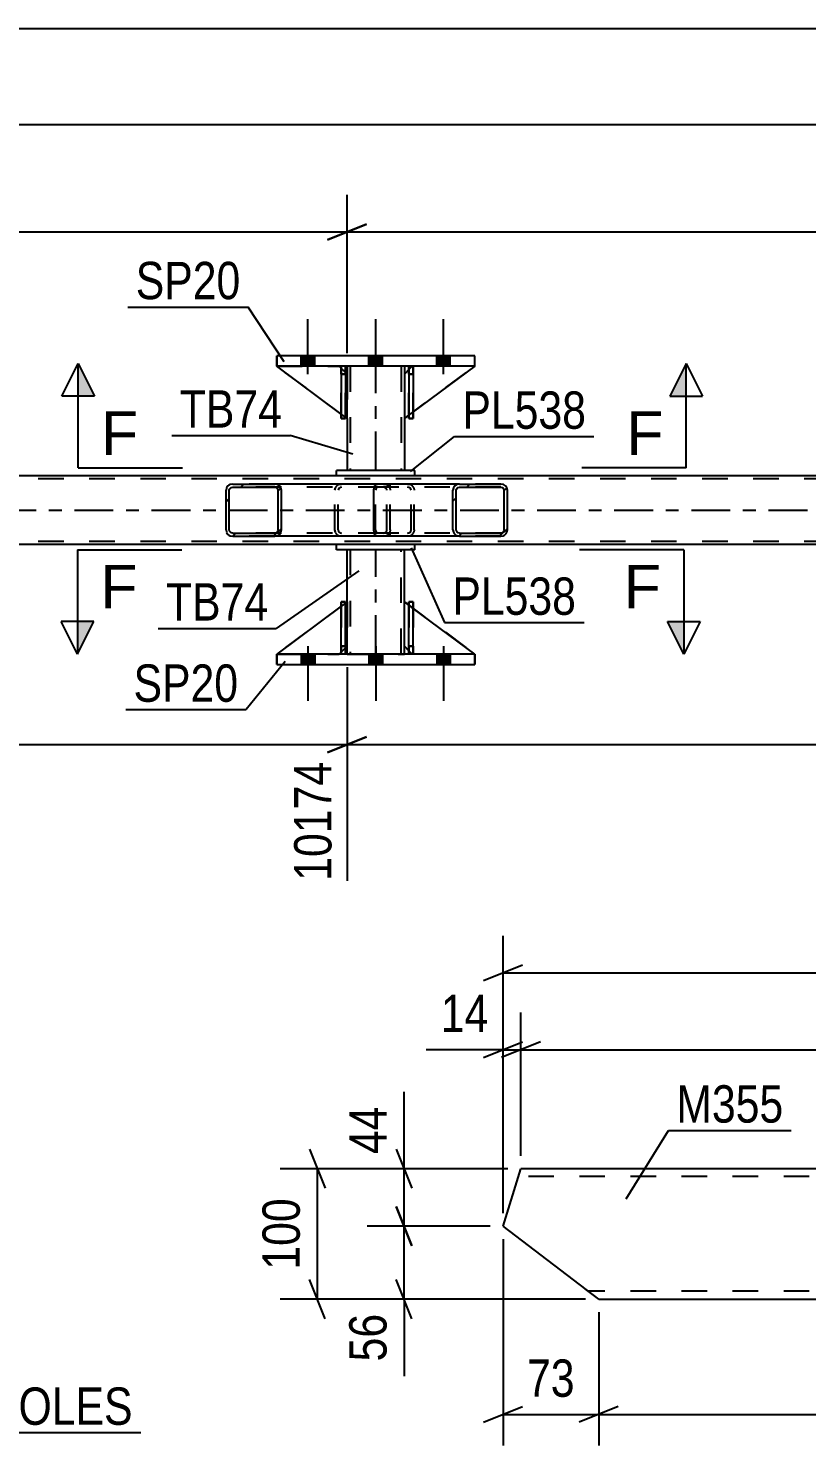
# Model space of a CAD drawing. Header units: millimetres. Extents: x 0 to 841, y 0 to 594.
# Drawn here: x 476.6 to 536.3, y 160.4 to 269.1 of the extents above; entities that cross this region are included whole.
import ezdxf

# ---------------------------------------------------------------- set-up
doc = ezdxf.new("R2010")
doc.units = ezdxf.units.MM
doc.linetypes.add('DXK_LINE_DOT2', pattern=[3.9198, 1.9599, -1.9599])
doc.linetypes.add('DXK_LINE_DOT3', pattern=[5.9187, 2.979, -0.9799, 0.9799, -0.9799])
doc.styles.add('Arial', font='ARIAL.TTF', dxfattribs={"height": 0.2})
doc.styles.add('Arial Narrow', font='ARIALN.TTF', dxfattribs={"height": 0.2})

# ---------------------------------------------------------------- blocks, each defined once
blk = doc.blocks.new('Part-318887959-3168 - 3092')
at = {"color": 2, "linetype": 'Continuous'}
for p, q in [((506.25, 235.15), (500.25, 235.15)), ((500.25, 234.75), (500.25, 235.15)), ((506.25, 234.75), (506.25, 235.15)), ((506.25, 234.75), (500.25, 234.75))]:
    blk.add_line(p, q, dxfattribs=at)
blk = doc.blocks.new('Part-318887959-3224 - 3092')
at = {"color": 7, "linetype": 'DXK_LINE_DOT2'}
for p, q in [((501.05, 225.07), (495.65, 221.07)), ((501.05, 221.67), (501.05, 225.07)), ((501.05, 225.07), (501.05, 221.67)), ((495.65, 221.07), (500.45, 221.07)), ((500.45, 221.07), (501.05, 221.67)), ((501.05, 221.67), (500.45, 221.07)), ((501.05, 221.67), (501.05, 221.67))]:
    blk.add_line(p, q, dxfattribs=at)
blk = doc.blocks.new('Part-318887959-3217 - 3092')
at = {"color": 2, "linetype": 'Continuous'}
for p, q in [((501.05, 225.07), (500.92, 224.98)), ((501.05, 221.67), (501.05, 225.07)), ((500.6, 224.74), (495.65, 221.07)), ((500.6, 221.22), (500.45, 221.07)), ((501.05, 221.67), (500.92, 221.55)), ((501.05, 221.67), (501.05, 221.67))]:
    blk.add_line(p, q, dxfattribs=at)
at = {"color": 7, "linetype": 'DXK_LINE_DOT2'}
for p, q in [((501.05, 221.67), (501.05, 225.07)), ((500.92, 224.98), (500.6, 224.74)), ((495.65, 221.07), (500.45, 221.07)), ((501.05, 221.67), (500.45, 221.07)), ((500.92, 221.55), (500.6, 221.22))]:
    blk.add_line(p, q, dxfattribs=at)
blk = doc.blocks.new('Part-318887959-3153 - 3092')
at = {"color": 2, "linetype": 'Continuous'}
for p, q in [((506.12, 243.15), (505.8, 243.15)), ((505.8, 243.15), (505.8, 239.15)), ((506.12, 243.15), (506.12, 243.15)), ((506.12, 243.15), (506.12, 239.15)), ((506.12, 239.15), (505.8, 239.15))]:
    blk.add_line(p, q, dxfattribs=at)
at = {"color": 7, "linetype": 'DXK_LINE_DOT2'}
for p, q in [((505.8, 242.55), (505.8, 243.15)), ((506.12, 242.55), (505.8, 242.55)), ((505.8, 242.55), (505.8, 239.15)), ((506.12, 242.55), (506.12, 243.15)), ((506.12, 243.15), (506.12, 243.15)), ((506.12, 239.15), (506.12, 242.55))]:
    blk.add_line(p, q, dxfattribs=at)
blk = doc.blocks.new('Part-318887959-3158 - 3092')
at = {"color": 2, "linetype": 'Continuous'}
for p, q in [((501.05, 225.07), (501.05, 229.07)), ((505.45, 225.07), (505.45, 229.07)), ((501.05, 221.07), (501.05, 221.67)), ((505.45, 221.07), (505.45, 221.67))]:
    blk.add_line(p, q, dxfattribs=at)
at = {"color": 7, "linetype": 'DXK_LINE_DOT2'}
for p, q in [((505.45, 229.07), (501.05, 229.07)), ((501.29, 229.07), (501.29, 221.07)), ((505.21, 221.07), (505.21, 229.07)), ((501.05, 221.67), (501.05, 225.07)), ((505.45, 221.67), (505.45, 225.07)), ((501.05, 221.07), (505.45, 221.07))]:
    blk.add_line(p, q, dxfattribs=at)
at = {"color": 7, "linetype": 'DXK_LINE_DOT3'}
blk.add_line((503.25, 221.07), (503.25, 229.07), dxfattribs=at)
blk = doc.blocks.new('Part-318887959-3227 - 3092')
at = {"color": 7, "linetype": 'DXK_LINE_DOT2'}
for p, q in [((500.92, 225.07), (500.6, 225.07)), ((500.6, 221.67), (500.6, 225.07)), ((500.6, 221.07), (500.6, 225.07)), ((500.92, 225.07), (500.92, 221.67)), ((500.92, 221.07), (500.92, 225.07)), ((500.92, 221.67), (500.6, 221.67)), ((500.6, 221.07), (500.6, 221.67)), ((500.92, 221.07), (500.6, 221.07)), ((500.92, 221.67), (500.92, 221.07)), ((500.92, 221.07), (500.92, 221.07))]:
    blk.add_line(p, q, dxfattribs=at)
blk = doc.blocks.new('Part-318887959-3163 - 3092')
at = {"color": 2, "linetype": 'Continuous'}
for p, q in [((506.25, 229.47), (500.25, 229.47)), ((500.25, 229.07), (500.25, 229.47)), ((506.25, 229.07), (506.25, 229.47)), ((506.25, 229.07), (500.25, 229.07))]:
    blk.add_line(p, q, dxfattribs=at)
blk = doc.blocks.new('Part-318887959-3183 - 3092')
at = {"color": 2, "linetype": 'Continuous'}
for p, q in [((501.05, 243.15), (501.05, 242.55)), ((505.45, 243.15), (505.45, 242.55)), ((501.05, 239.15), (501.05, 235.15)), ((505.45, 239.15), (505.45, 235.15))]:
    blk.add_line(p, q, dxfattribs=at)
at = {"color": 7, "linetype": 'DXK_LINE_DOT2'}
for p, q in [((505.45, 243.15), (501.05, 243.15)), ((501.05, 242.55), (501.05, 239.15)), ((501.29, 243.15), (501.29, 235.15)), ((505.21, 243.15), (505.21, 235.15)), ((505.45, 242.55), (505.45, 239.15)), ((505.45, 235.15), (501.05, 235.15))]:
    blk.add_line(p, q, dxfattribs=at)
at = {"color": 7, "linetype": 'DXK_LINE_DOT3'}
blk.add_line((503.25, 235.15), (503.25, 243.15), dxfattribs=at)
blk = doc.blocks.new('Part-318887959-3250 - 3092')
at = {"color": 7, "linetype": 'DXK_LINE_DOT2'}
for p, q in [((505.8, 242.55), (505.8, 243.15)), ((505.8, 243.15), (505.8, 243.15)), ((505.8, 243.15), (505.8, 239.15)), ((506.12, 243.15), (505.8, 243.15)), ((505.8, 239.15), (505.8, 242.55)), ((505.8, 242.55), (506.12, 242.55)), ((506.12, 242.55), (506.12, 243.15)), ((506.12, 239.15), (506.12, 243.15)), ((506.12, 242.55), (506.12, 239.15)), ((505.8, 239.15), (506.12, 239.15))]:
    blk.add_line(p, q, dxfattribs=at)
blk = doc.blocks.new('Part-318887959-3190 - 3092')
at = {"color": 2, "linetype": 'Continuous'}
for p, q in [((505.8, 221.07), (505.8, 225.07)), ((505.8, 225.07), (506.12, 225.07)), ((506.12, 221.07), (506.12, 225.07)), ((505.8, 221.07), (505.8, 221.07)), ((506.12, 221.07), (505.8, 221.07))]:
    blk.add_line(p, q, dxfattribs=at)
at = {"color": 7, "linetype": 'DXK_LINE_DOT2'}
for p, q in [((505.8, 225.07), (505.8, 221.67)), ((506.12, 221.67), (506.12, 225.07)), ((505.8, 221.67), (505.8, 221.07)), ((505.8, 221.67), (506.12, 221.67)), ((506.12, 221.07), (506.12, 221.67)), ((506.12, 221.07), (506.12, 221.07))]:
    blk.add_line(p, q, dxfattribs=at)
blk = doc.blocks.new('Part-318887959-3192 - 3092')
at = {"color": 7, "linetype": 'DXK_LINE_DOT2'}
for p, q in [((506.12, 225.07), (505.8, 225.07)), ((505.8, 221.67), (505.8, 225.07)), ((505.8, 221.07), (505.8, 225.07)), ((506.12, 225.07), (506.12, 221.67)), ((506.12, 221.07), (506.12, 225.07)), ((506.12, 221.67), (505.8, 221.67)), ((505.8, 221.07), (505.8, 221.67)), ((506.12, 221.07), (505.8, 221.07)), ((506.12, 221.67), (506.12, 221.07)), ((506.12, 221.07), (506.12, 221.07))]:
    blk.add_line(p, q, dxfattribs=at)
blk = doc.blocks.new('Part-318887959-3209 - 3092')
at = {"color": 2, "linetype": 'Continuous'}
for p, q in [((510.85, 243.95), (495.65, 243.95)), ((495.65, 243.15), (495.65, 243.95)), ((510.85, 243.15), (510.85, 243.95)), ((510.85, 243.15), (495.65, 243.15))]:
    blk.add_line(p, q, dxfattribs=at)
at = {"color": 7, "linetype": 'DXK_LINE_DOT2'}
for p, q in [((495.65, 243.95), (495.65, 243.15)), ((510.85, 243.15), (510.85, 243.95))]:
    blk.add_line(p, q, dxfattribs=at)
blk = doc.blocks.new('Part-318887959-3214 - 3092')
at = {"color": 2, "linetype": 'Continuous'}
for p, q in [((495.65, 220.27), (495.65, 221.07)), ((510.85, 221.07), (495.65, 221.07)), ((510.85, 220.27), (510.85, 221.07)), ((495.65, 220.27), (510.85, 220.27))]:
    blk.add_line(p, q, dxfattribs=at)
at = {"color": 7, "linetype": 'DXK_LINE_DOT2'}
for p, q in [((495.65, 221.07), (495.65, 220.27)), ((510.85, 221.07), (510.85, 220.27))]:
    blk.add_line(p, q, dxfattribs=at)
blk = doc.blocks.new('Part-318887959-3215 - 3092')
at = {"color": 2, "linetype": 'Continuous'}
for p, q in [((505.45, 221.67), (505.45, 225.07)), ((505.8, 224.81), (505.45, 225.07)), ((510.85, 221.07), (506.12, 224.57)), ((505.8, 221.32), (505.45, 221.67))]:
    blk.add_line(p, q, dxfattribs=at)
at = {"color": 7, "linetype": 'DXK_LINE_DOT2'}
for p, q in [((506.12, 224.57), (505.8, 224.81)), ((506.05, 221.07), (505.8, 221.32)), ((510.85, 221.07), (506.05, 221.07)), ((510.85, 221.07), (510.85, 221.07)), ((510.85, 221.07), (510.85, 221.07))]:
    blk.add_line(p, q, dxfattribs=at)
blk = doc.blocks.new('Part-318887959-3216 - 3092')
at = {"color": 7, "linetype": 'DXK_LINE_DOT2'}
for p, q in [((505.45, 221.67), (505.45, 225.07)), ((505.45, 225.07), (510.85, 221.07)), ((506.05, 221.07), (505.45, 221.67)), ((510.85, 221.07), (506.05, 221.07))]:
    blk.add_line(p, q, dxfattribs=at)
blk = doc.blocks.new('Part-318887959-3220 - 3092')
at = {"linetype": 'Continuous'}
h = blk.add_hatch(dxfattribs=at)
h.set_pattern_fill('', scale=0.7, style=0, pattern_type=0)
h.set_pattern_definition([(45, (513.3197, 233.815), (-1.57154, 1.57154), [])])
h.paths.add_polyline_path([(513.36, 233.63), (513.32, 233.82), (513.21, 233.97), (513.05, 234.07), (512.86, 234.11), (509.67, 234.11), (509.48, 234.07), (509.32, 233.97), (509.21, 233.82), (509.17, 233.63), (509.17, 230.59), (509.21, 230.41), (509.32, 230.25), (509.48, 230.15), (509.67, 230.11), (512.86, 230.11), (513.05, 230.15), (513.21, 230.25), (513.32, 230.41), (513.36, 230.59)])
h.paths.add_polyline_path([(513.09, 230.5), (513.03, 230.42), (512.95, 230.37), (512.86, 230.35), (509.67, 230.35), (509.57, 230.37), (509.49, 230.42), (509.44, 230.5), (509.42, 230.59), (509.42, 233.63), (509.44, 233.72), (509.49, 233.8), (509.57, 233.85), (509.67, 233.87), (512.86, 233.87), (512.95, 233.85), (513.03, 233.8), (513.09, 233.72), (513.11, 233.63), (513.11, 230.59)])
at = {"color": 2, "linetype": 'Continuous'}
for p, q in [((503.1, 233.63), (503.12, 233.82)), ((503.12, 233.82), (503.18, 233.97)), ((503.18, 233.97), (503.27, 234.07)), ((503.27, 234.07), (503.37, 234.11)), ((509.67, 234.11), (503.37, 234.11)), ((509.21, 233.82), (509.17, 233.63)), ((509.44, 233.72), (509.49, 233.8)), ((509.67, 234.11), (509.48, 234.07)), ((509.49, 233.8), (509.57, 233.85)), ((509.57, 233.85), (509.67, 233.87)), ((509.67, 234.11), (512.86, 234.11)), ((509.67, 233.87), (512.86, 233.87)), ((513.05, 234.07), (512.86, 234.11)), ((512.86, 233.87), (512.95, 233.85)), ((512.95, 233.85), (513.03, 233.8)), ((513.03, 233.8), (513.09, 233.72)), ((513.36, 233.63), (513.32, 233.82)), ((503.1, 230.59), (503.1, 233.63)), ((509.17, 230.59), (509.17, 233.63)), ((509.42, 233.63), (509.44, 233.72)), ((509.42, 230.59), (509.42, 233.63)), ((513.09, 233.72), (513.11, 233.63)), ((513.11, 230.59), (513.11, 233.63)), ((513.36, 230.59), (513.36, 233.63)), ((503.12, 230.41), (503.1, 230.59)), ((509.17, 230.59), (509.21, 230.41)), ((509.44, 230.5), (509.42, 230.59)), ((509.49, 230.42), (509.44, 230.5)), ((513.09, 230.5), (513.03, 230.42)), ((513.11, 230.59), (513.09, 230.5)), ((513.32, 230.41), (513.36, 230.59)), ((503.18, 230.25), (503.12, 230.41)), ((503.27, 230.15), (503.18, 230.25)), ((503.37, 230.11), (503.27, 230.15)), ((509.67, 230.11), (503.37, 230.11)), ((509.48, 230.15), (509.67, 230.11)), ((509.57, 230.37), (509.49, 230.42)), ((509.67, 230.35), (509.57, 230.37)), ((509.67, 230.35), (512.86, 230.35)), ((509.67, 230.11), (512.86, 230.11)), ((512.95, 230.37), (512.86, 230.35)), ((512.86, 230.11), (513.05, 230.15)), ((513.03, 230.42), (512.95, 230.37))]:
    blk.add_line(p, q, dxfattribs=at)
at = {"color": 7, "linetype": 'DXK_LINE_DOT2'}
for p, q in [((503.27, 233.8), (503.25, 233.72)), ((503.32, 233.85), (503.27, 233.8)), ((503.37, 233.87), (503.32, 233.85)), ((512.86, 233.87), (503.37, 233.87)), ((504.36, 233.87), (504.36, 234.11)), ((505.7, 234.11), (505.9, 234.07)), ((505.8, 233.85), (505.7, 233.87)), ((505.88, 233.8), (505.8, 233.85)), ((505.94, 233.72), (505.88, 233.8)), ((506.17, 233.82), (506.21, 233.63)), ((512.86, 234.11), (509.67, 234.11)), ((503.25, 233.72), (503.24, 233.63)), ((503.24, 230.59), (503.24, 233.63)), ((505.96, 233.63), (505.94, 233.72)), ((505.96, 230.59), (505.96, 233.63)), ((506.21, 230.59), (506.21, 233.63)), ((503.24, 230.59), (503.25, 230.5)), ((503.25, 230.5), (503.27, 230.42)), ((505.88, 230.42), (505.94, 230.5)), ((505.94, 230.5), (505.96, 230.59)), ((506.21, 230.59), (506.17, 230.41)), ((503.27, 230.42), (503.32, 230.37)), ((503.32, 230.37), (503.37, 230.35)), ((512.86, 230.35), (503.37, 230.35)), ((504.36, 230.11), (504.36, 230.35)), ((505.7, 230.35), (505.8, 230.37)), ((505.9, 230.15), (505.7, 230.11)), ((505.8, 230.37), (505.88, 230.42)), ((512.86, 230.11), (509.67, 230.11))]:
    blk.add_line(p, q, dxfattribs=at)
for centre, start, end in [((505.72, 233.62), 23.8494, 68.8059), ((505.72, 230.61), 291.1941, 336.1506)]:
    blk.add_arc(centre, 0.492, start, end, dxfattribs=at)
at = {"color": 2, "linetype": 'Continuous'}
for centre, start, end in [((509.66, 233.62), 111.1941, 156.1506), ((512.87, 233.62), 23.8494, 68.8059), ((509.66, 230.61), 203.8494, 248.8059), ((512.87, 230.61), 291.1941, 336.1506)]:
    blk.add_arc(centre, 0.492, start, end, dxfattribs=at)
blk = doc.blocks.new('Part-318887959-3225 - 3092')
at = {"color": 2, "linetype": 'Continuous'}
for p, q in [((500.6, 221.07), (500.6, 225.07)), ((500.6, 225.07), (500.92, 225.07)), ((500.92, 221.07), (500.92, 225.07)), ((500.6, 221.07), (500.6, 221.07)), ((500.92, 221.07), (500.6, 221.07))]:
    blk.add_line(p, q, dxfattribs=at)
at = {"color": 7, "linetype": 'DXK_LINE_DOT2'}
for p, q in [((500.6, 225.07), (500.6, 221.67)), ((500.92, 221.67), (500.92, 225.07)), ((500.6, 221.67), (500.6, 221.07)), ((500.6, 221.67), (500.92, 221.67)), ((500.92, 221.07), (500.92, 221.67)), ((500.92, 221.07), (500.92, 221.07))]:
    blk.add_line(p, q, dxfattribs=at)
blk = doc.blocks.new('Part-318887959-3229 - 3092')
at = {"color": 2, "linetype": 'Continuous'}
for p, q in [((505.8, 242.9), (505.45, 242.55)), ((505.45, 242.55), (505.45, 239.15)), ((510.85, 243.15), (506.12, 239.65)), ((505.8, 239.41), (505.45, 239.15))]:
    blk.add_line(p, q, dxfattribs=at)
at = {"color": 7, "linetype": 'DXK_LINE_DOT2'}
for p, q in [((506.05, 243.15), (505.8, 242.9)), ((510.85, 243.15), (506.05, 243.15)), ((506.12, 239.65), (505.8, 239.41))]:
    blk.add_line(p, q, dxfattribs=at)
blk = doc.blocks.new('Bolt-318887959-3366 - 3092')
at = {"linetype": 'Continuous'}
for points in [[(497.53, 243.15), (498.57, 243.15), (498.57, 243.95), (497.53, 243.95)], [(497.53, 243.15), (498.57, 243.15), (498.57, 243.95), (497.53, 243.95)], [(497.53, 243.15), (498.57, 243.15), (498.57, 243.95), (497.53, 243.95)], [(502.73, 243.15), (503.77, 243.15), (503.77, 243.95), (502.73, 243.95)], [(502.73, 243.15), (503.77, 243.15), (503.77, 243.95), (502.73, 243.95)], [(507.93, 243.15), (508.97, 243.15), (508.97, 243.95), (507.93, 243.95)], [(507.93, 243.15), (508.97, 243.15), (508.97, 243.95), (507.93, 243.95)], [(507.93, 243.15), (508.97, 243.15), (508.97, 243.95), (507.93, 243.95)]]:
    blk.add_hatch(color=1, dxfattribs=at).paths.add_polyline_path(points)
at = {"color": 1, "linetype": 'Continuous'}
for p, q in [((498.05, 242.55), (498.05, 246.75)), ((498.05, 242.55), (498.05, 246.75)), ((498.05, 242.55), (498.05, 246.75)), ((503.25, 242.55), (503.25, 246.75)), ((503.25, 242.55), (503.25, 246.75)), ((508.45, 242.55), (508.45, 246.75)), ((508.45, 242.55), (508.45, 246.75)), ((508.45, 242.55), (508.45, 246.75)), ((497.53, 243.15), (497.53, 243.95)), ((497.53, 243.15), (497.53, 243.95)), ((497.53, 243.15), (497.53, 243.95)), ((498.57, 243.15), (498.57, 243.95)), ((498.57, 243.15), (498.57, 243.95)), ((498.57, 243.15), (498.57, 243.95)), ((502.73, 243.15), (502.73, 243.95)), ((502.73, 243.15), (502.73, 243.95)), ((503.77, 243.15), (503.77, 243.95)), ((503.77, 243.15), (503.77, 243.95)), ((507.93, 243.15), (507.93, 243.95)), ((507.93, 243.15), (507.93, 243.95)), ((507.93, 243.15), (507.93, 243.95)), ((508.97, 243.15), (508.97, 243.95)), ((508.97, 243.15), (508.97, 243.95)), ((508.97, 243.15), (508.97, 243.95))]:
    blk.add_line(p, q, dxfattribs=at)
blk = doc.blocks.new('Part-318887959-3269 - 3092')
at = {"color": 7, "linetype": 'DXK_LINE_DOT2'}
for p, q in [((506.05, 243.15), (505.45, 242.55)), ((505.45, 239.15), (510.85, 243.15)), ((505.45, 242.55), (505.45, 239.15)), ((510.85, 243.15), (506.05, 243.15))]:
    blk.add_line(p, q, dxfattribs=at)
blk = doc.blocks.new('Part-318887959-3270 - 3092')
at = {"color": 2, "linetype": 'Continuous'}
for p, q in [((500.6, 239.48), (495.65, 243.15)), ((500.6, 243), (500.45, 243.15)), ((501.05, 242.55), (500.92, 242.68)), ((501.05, 242.55), (501.05, 242.55)), ((501.05, 239.15), (501.05, 242.55)), ((500.92, 239.24), (501.05, 239.15)), ((501.05, 239.15), (501.05, 239.15))]:
    blk.add_line(p, q, dxfattribs=at)
at = {"color": 7, "linetype": 'DXK_LINE_DOT2'}
for p, q in [((500.45, 243.15), (495.65, 243.15)), ((500.45, 243.15), (501.05, 242.55)), ((500.92, 242.68), (500.6, 243)), ((501.05, 242.55), (501.05, 239.15)), ((500.92, 239.24), (500.6, 239.48))]:
    blk.add_line(p, q, dxfattribs=at)
blk = doc.blocks.new('Part-318887959-3271 - 3092')
at = {"color": 7, "linetype": 'DXK_LINE_DOT2'}
for p, q in [((501.05, 239.15), (495.65, 243.15)), ((495.65, 243.15), (500.45, 243.15)), ((500.45, 243.15), (501.05, 242.55)), ((501.05, 242.55), (500.45, 243.15)), ((501.05, 242.55), (501.05, 239.15)), ((501.05, 242.55), (501.05, 242.55)), ((501.05, 242.55), (501.05, 239.15))]:
    blk.add_line(p, q, dxfattribs=at)
blk = doc.blocks.new('Part-318887959-3272 - 3092')
at = {"color": 2, "linetype": 'Continuous'}
for p, q in [((500.92, 243.15), (500.6, 243.15)), ((500.6, 243.15), (500.6, 239.15)), ((500.92, 243.15), (500.92, 243.15)), ((500.92, 243.15), (500.92, 239.15)), ((500.92, 239.15), (500.6, 239.15))]:
    blk.add_line(p, q, dxfattribs=at)
at = {"color": 7, "linetype": 'DXK_LINE_DOT2'}
for p, q in [((500.6, 242.55), (500.6, 243.15)), ((500.92, 242.55), (500.6, 242.55)), ((500.6, 242.55), (500.6, 239.15)), ((500.92, 242.55), (500.92, 243.15)), ((500.92, 243.15), (500.92, 243.15)), ((500.92, 239.15), (500.92, 242.55))]:
    blk.add_line(p, q, dxfattribs=at)
blk = doc.blocks.new('Part-318887959-3274 - 3092')
at = {"color": 7, "linetype": 'DXK_LINE_DOT2'}
for p, q in [((500.6, 242.55), (500.6, 243.15)), ((500.6, 243.15), (500.6, 243.15)), ((500.6, 243.15), (500.6, 239.15)), ((500.92, 243.15), (500.6, 243.15)), ((500.6, 239.15), (500.6, 242.55)), ((500.6, 242.55), (500.92, 242.55)), ((500.92, 242.55), (500.92, 243.15)), ((500.92, 239.15), (500.92, 243.15)), ((500.92, 242.55), (500.92, 239.15)), ((500.6, 239.15), (500.92, 239.15))]:
    blk.add_line(p, q, dxfattribs=at)
blk = doc.blocks.new('Part-318887959-3333 - 3092')
at = {"color": 7, "linetype": 'DXK_LINE_DOT2'}
for p, q in [((769.37, 234.51), (107.25, 234.51)), ((506.25, 234.75), (500.25, 234.75)), ((769.37, 229.71), (107.25, 229.71)), ((506.25, 229.47), (500.25, 229.47))]:
    blk.add_line(p, q, dxfattribs=at)
at = {"color": 2, "linetype": 'Continuous'}
for p, q in [((500.25, 234.75), (251.03, 234.75)), ((670.51, 234.75), (506.25, 234.75)), ((500.25, 229.47), (251.03, 229.47)), ((670.51, 229.47), (506.25, 229.47))]:
    blk.add_line(p, q, dxfattribs=at)
at = {"color": 7, "linetype": 'DXK_LINE_DOT3'}
blk.add_line((107.25, 232.11), (769.37, 232.11), dxfattribs=at)
blk = doc.blocks.new('Part-318887959-3335 - 3092')
at = {"linetype": 'Continuous'}
h = blk.add_hatch(dxfattribs=at)
h.set_pattern_fill('', scale=0.7, style=0, pattern_type=0)
h.set_pattern_definition([(45, (495.9748, 233.815), (-1.57154, 1.57154), [])])
h.paths.add_polyline_path([(496.01, 233.63), (495.97, 233.82), (495.86, 233.97), (495.7, 234.07), (495.5, 234.11), (492.27, 234.11), (492.07, 234.07), (491.91, 233.97), (491.8, 233.82), (491.76, 233.63), (491.76, 230.59), (491.8, 230.41), (491.91, 230.25), (492.07, 230.15), (492.27, 230.11), (495.5, 230.11), (495.7, 230.15), (495.86, 230.25), (495.97, 230.41), (496.01, 230.59)])
h.paths.add_polyline_path([(495.74, 230.5), (495.68, 230.42), (495.6, 230.37), (495.5, 230.35), (492.27, 230.35), (492.17, 230.37), (492.09, 230.42), (492.03, 230.5), (492.01, 230.59), (492.01, 233.63), (492.03, 233.72), (492.09, 233.8), (492.17, 233.85), (492.27, 233.87), (495.5, 233.87), (495.6, 233.85), (495.68, 233.8), (495.74, 233.72), (495.76, 233.63), (495.76, 230.59)])
at = {"color": 2, "linetype": 'Continuous'}
for p, q in [((491.8, 233.82), (491.76, 233.63)), ((492.03, 233.72), (492.09, 233.8)), ((492.27, 234.11), (492.07, 234.07)), ((492.09, 233.8), (492.17, 233.85)), ((492.17, 233.85), (492.27, 233.87)), ((492.27, 234.11), (495.5, 234.11)), ((492.27, 233.87), (495.5, 233.87)), ((503.37, 234.11), (495.5, 234.11)), ((495.7, 234.07), (495.5, 234.11)), ((495.5, 233.87), (495.6, 233.85)), ((495.6, 233.85), (495.68, 233.8)), ((495.68, 233.8), (495.74, 233.72)), ((496.01, 233.63), (495.97, 233.82)), ((491.76, 230.59), (491.76, 233.63)), ((492.01, 233.63), (492.03, 233.72)), ((492.01, 230.59), (492.01, 233.63)), ((495.74, 233.72), (495.76, 233.63)), ((495.76, 230.59), (495.76, 233.63)), ((496.01, 230.59), (496.01, 233.63)), ((491.76, 230.59), (491.8, 230.41)), ((492.03, 230.5), (492.01, 230.59)), ((492.09, 230.42), (492.03, 230.5)), ((495.74, 230.5), (495.68, 230.42)), ((495.76, 230.59), (495.74, 230.5)), ((495.97, 230.41), (496.01, 230.59)), ((492.07, 230.15), (492.27, 230.11)), ((492.17, 230.37), (492.09, 230.42)), ((492.27, 230.35), (492.17, 230.37)), ((492.27, 230.35), (495.5, 230.35)), ((492.27, 230.11), (495.5, 230.11)), ((495.6, 230.37), (495.5, 230.35)), ((495.5, 230.11), (495.7, 230.15)), ((503.37, 230.11), (495.5, 230.11)), ((495.68, 230.42), (495.6, 230.37))]:
    blk.add_line(p, q, dxfattribs=at)
at = {"color": 7, "linetype": 'DXK_LINE_DOT2'}
for p, q in [((495.5, 234.11), (492.27, 234.11)), ((503.85, 233.87), (492.27, 233.87)), ((500.11, 233.63), (500.15, 233.82)), ((500.44, 233.8), (500.38, 233.72)), ((500.42, 234.07), (500.62, 234.11)), ((500.52, 233.85), (500.44, 233.8)), ((500.62, 233.87), (500.52, 233.85)), ((503.85, 234.11), (503.37, 234.11)), ((503.85, 234.11), (504.05, 234.07)), ((503.95, 233.85), (503.85, 233.87)), ((504.03, 233.8), (503.95, 233.85)), ((504.09, 233.72), (504.03, 233.8)), ((504.32, 233.82), (504.36, 233.63)), ((500.11, 230.59), (500.11, 233.63)), ((500.38, 233.72), (500.36, 233.63)), ((500.36, 230.59), (500.36, 233.63)), ((504.11, 233.63), (504.09, 233.72)), ((504.11, 230.59), (504.11, 233.63)), ((504.36, 230.59), (504.36, 233.63)), ((500.15, 230.41), (500.11, 230.59)), ((500.36, 230.59), (500.38, 230.5)), ((500.38, 230.5), (500.44, 230.42)), ((504.03, 230.42), (504.09, 230.5)), ((504.09, 230.5), (504.11, 230.59)), ((504.36, 230.59), (504.32, 230.41)), ((503.85, 230.35), (492.27, 230.35)), ((495.5, 230.11), (492.27, 230.11)), ((500.62, 230.11), (500.42, 230.15)), ((500.44, 230.42), (500.46, 230.41)), ((500.46, 230.41), (500.52, 230.37)), ((500.52, 230.37), (500.62, 230.35)), ((503.85, 230.11), (503.37, 230.11)), ((503.85, 230.35), (503.95, 230.37)), ((504.05, 230.15), (503.85, 230.11)), ((503.95, 230.37), (504.03, 230.42))]:
    blk.add_line(p, q, dxfattribs=at)
at = {"color": 2, "linetype": 'Continuous'}
for centre, start, end in [((492.25, 233.61), 110.7583, 155.68), ((495.52, 233.61), 24.3199, 69.2417), ((492.25, 230.61), 204.3199, 249.2417), ((495.52, 230.61), 290.7583, 335.68)]:
    blk.add_arc(centre, 0.496, start, end, dxfattribs=at)
at = {"color": 7, "linetype": 'DXK_LINE_DOT2'}
for centre, start, end in [((500.6, 233.61), 110.7583, 155.68), ((503.87, 233.61), 24.32, 69.2417), ((500.6, 230.61), 204.32, 249.2417), ((503.87, 230.61), 290.7583, 335.68)]:
    blk.add_arc(centre, 0.496, start, end, dxfattribs=at)
blk = doc.blocks.new('Bolt-318887959-3365 - 3092')
at = {"linetype": 'Continuous'}
for points in [[(498.57, 221.07), (497.53, 221.07), (497.53, 220.27), (498.57, 220.27)], [(498.57, 221.07), (497.53, 221.07), (497.53, 220.27), (498.57, 220.27)], [(498.57, 221.07), (497.53, 221.07), (497.53, 220.27), (498.57, 220.27)], [(503.77, 221.07), (502.73, 221.07), (502.73, 220.27), (503.77, 220.27)], [(503.77, 221.07), (502.73, 221.07), (502.73, 220.27), (503.77, 220.27)], [(508.97, 221.07), (507.93, 221.07), (507.93, 220.27), (508.97, 220.27)], [(508.97, 221.07), (507.93, 221.07), (507.93, 220.27), (508.97, 220.27)], [(508.97, 221.07), (507.93, 221.07), (507.93, 220.27), (508.97, 220.27)]]:
    blk.add_hatch(color=1, dxfattribs=at).paths.add_polyline_path(points)
at = {"color": 1, "linetype": 'Continuous'}
for p, q in [((497.53, 221.07), (497.53, 220.27)), ((497.53, 221.07), (497.53, 220.27)), ((497.53, 221.07), (497.53, 220.27)), ((498.05, 221.67), (498.05, 217.47)), ((498.05, 221.67), (498.05, 217.47)), ((498.05, 221.67), (498.05, 217.47)), ((498.57, 221.07), (498.57, 220.27)), ((498.57, 221.07), (498.57, 220.27)), ((498.57, 221.07), (498.57, 220.27)), ((502.73, 221.07), (502.73, 220.27)), ((502.73, 221.07), (502.73, 220.27)), ((503.25, 221.67), (503.25, 217.47)), ((503.25, 221.67), (503.25, 217.47)), ((503.77, 221.07), (503.77, 220.27)), ((503.77, 221.07), (503.77, 220.27)), ((507.93, 221.07), (507.93, 220.27)), ((507.93, 221.07), (507.93, 220.27)), ((507.93, 221.07), (507.93, 220.27)), ((508.45, 221.67), (508.45, 217.47)), ((508.45, 221.67), (508.45, 217.47)), ((508.45, 221.67), (508.45, 217.47)), ((508.97, 221.07), (508.97, 220.27)), ((508.97, 221.07), (508.97, 220.27)), ((508.97, 221.07), (508.97, 220.27))]:
    blk.add_line(p, q, dxfattribs=at)
blk = doc.blocks.new('Part-318887959-1473 - 1471')
at = {"color": 2, "linetype": 'Continuous'}
for p, q in [((513.02, 177.19), (514.39, 181.59)), ((544.36, 181.59), (514.39, 181.59)), ((568.46, 181.59), (544.46, 181.59)), ((574.75, 176.8), (568.46, 181.59)), ((520.36, 171.59), (513.02, 177.19)), ((573.13, 171.59), (574.75, 176.8)), ((520.36, 171.59), (544.36, 171.59)), ((544.46, 171.59), (573.13, 171.59))]:
    blk.add_line(p, q, dxfattribs=at)
at = {"color": 7, "linetype": 'DXK_LINE_DOT2'}
for p, q in [((544.36, 180.99), (514.2, 180.99)), ((569.25, 180.99), (544.46, 180.99)), ((520.36, 171.59), (519.35, 172.36)), ((544.36, 172.19), (519.58, 172.19)), ((573.31, 172.19), (544.46, 172.19))]:
    blk.add_line(p, q, dxfattribs=at)
blk = doc.blocks.new('StraightDimension-318887959-3421 - 3092')
at = {"color": 7, "linetype": 'Continuous'}
blk.add_line((97.03, 261.69), (779.59, 261.69), dxfattribs=at)
blk = doc.blocks.new('StraightDimension-318887959-3442 - 3092')
at = {"color": 7, "linetype": 'Continuous'}
blk.add_line((96.39, 269.06), (780.23, 269.06), dxfattribs=at)
blk = doc.blocks.new('StraightDimension-318887959-3457 - 3092')
at = {"color": 7, "linetype": 'Continuous'}
for p, q in [((501.05, 244.15), (501.05, 256.3)), ((245.83, 253.45), (501.05, 253.45)), ((499.55, 252.85), (502.55, 254.05))]:
    blk.add_line(p, q, dxfattribs=at)
blk = doc.blocks.new('StraightDimension-318887959-3466 - 3092')
at = {"color": 7, "linetype": 'Continuous'}
for p, q in [((501.05, 244.15), (501.05, 256.3)), ((502.55, 254.05), (499.55, 252.85)), ((501.05, 253.45), (671.31, 253.45))]:
    blk.add_line(p, q, dxfattribs=at)
blk = doc.blocks.new('StraightDimension-318887959-3566 - 3092')
at = {"color": 7, "linetype": 'Continuous'}
for p, q in [((501.05, 220.07), (501.05, 203.68)), ((502.55, 214.72), (499.55, 213.52)), ((501.05, 214.12), (671.31, 214.12))]:
    blk.add_line(p, q, dxfattribs=at)
blk = doc.blocks.new('StraightDimension-318887959-3572 - 3092')
at = {"color": 7, "linetype": 'Continuous'}
for p, q in [((501.05, 220.07), (501.05, 203.68)), ((499.55, 213.52), (502.55, 214.72)), ((245.83, 214.12), (501.05, 214.12))]:
    blk.add_line(p, q, dxfattribs=at)
at = {"color": 0, "linetype": 'Continuous'}
blk.add_wipeout([(500.45, 213.42), (496.25, 213.42), (496.25, 203.08), (500.45, 203.08)], dxfattribs=at)
at = {"color": 3, "linetype": 'Continuous', "style": 'Arial Narrow'}
blk.add_text('10174', height=2.863, rotation=90.0002, dxfattribs=at).set_placement((499.85, 203.68))
blk = doc.blocks.new('StraightDimension-318887959-1522 - 1471')
at = {"color": 7, "linetype": 'Continuous'}
for p, q in [((513.02, 178.19), (513.02, 199.46)), ((574.75, 177.8), (574.75, 199.46)), ((514.52, 197.21), (511.52, 196.01)), ((573.25, 196.01), (576.25, 197.21)), ((513.02, 196.61), (574.75, 196.61))]:
    blk.add_line(p, q, dxfattribs=at)
at = {"color": 0}
blk.add_wipeout([(548.14, 197.36), (548.14, 201.56), (539.63, 201.56), (539.63, 197.36)], dxfattribs=at)
at = {"color": 3, "style": 'Arial Narrow'}
blk.add_text('3140', height=2.863, dxfattribs=at).set_placement((540.23, 197.96))
blk = doc.blocks.new('StraightDimension-318887959-1648 - 1471')
at = {"color": 7, "linetype": 'Continuous'}
for p, q in [((513.02, 176.19), (513.02, 160.35)), ((520.36, 170.59), (520.36, 160.35)), ((511.52, 162.15), (514.52, 163.35)), ((521.86, 163.35), (518.86, 162.15)), ((513.02, 162.75), (520.36, 162.75))]:
    blk.add_line(p, q, dxfattribs=at)
at = {"color": 0}
blk.add_wipeout([(519.12, 163.5), (519.12, 167.7), (514.26, 167.7), (514.26, 163.5)], dxfattribs=at)
at = {"color": 3, "style": 'Arial Narrow'}
blk.add_text('73', height=2.863, dxfattribs=at).set_placement((514.86, 164.1))
blk = doc.blocks.new('StraightDimension-318887959-1561 - 1471')
at = {"color": 7, "linetype": 'Continuous'}
for p, q in [((505.43, 181.59), (505.43, 187.49)), ((505.43, 181.59), (505.43, 187.49)), ((504.83, 183.09), (506.03, 180.09)), ((513.39, 181.59), (502.58, 181.59)), ((505.43, 177.19), (505.43, 181.59)), ((506.03, 175.69), (504.83, 178.69)), ((512.02, 177.19), (502.58, 177.19))]:
    blk.add_line(p, q, dxfattribs=at)
at = {"color": 0}
blk.add_wipeout([(504.68, 186.97), (500.48, 186.97), (500.48, 182.11), (504.68, 182.11)], dxfattribs=at)
at = {"color": 3, "style": 'Arial Narrow'}
blk.add_text('44', height=2.863, rotation=90.0002, dxfattribs=at).set_placement((504.08, 182.71))
blk = doc.blocks.new('StraightDimension-318887959-1494 - 1471')
at = {"color": 7, "linetype": 'Continuous'}
for p, q in [((514.39, 182.59), (514.39, 193.57)), ((568.46, 182.59), (568.46, 193.57)), ((515.89, 191.32), (512.89, 190.12)), ((514.39, 190.72), (568.46, 190.72)), ((566.96, 190.12), (569.96, 191.32))]:
    blk.add_line(p, q, dxfattribs=at)
at = {"color": 0}
blk.add_wipeout([(545.68, 191.47), (545.68, 195.67), (537.17, 195.67), (537.17, 191.47)], dxfattribs=at)
at = {"color": 3, "style": 'Arial Narrow'}
blk.add_text('3063', height=2.863, dxfattribs=at).set_placement((537.77, 192.07))
blk = doc.blocks.new('StraightDimension-318887959-1580 - 1471')
at = {"color": 7, "linetype": 'Continuous'}
for p, q in [((504.83, 178.69), (506.03, 175.69)), ((512.02, 177.19), (502.58, 177.19)), ((505.43, 171.59), (505.43, 177.19)), ((506.03, 170.09), (504.83, 173.09)), ((519.36, 171.59), (502.58, 171.59)), ((505.43, 171.59), (505.43, 165.68)), ((505.43, 171.59), (505.43, 165.68))]:
    blk.add_line(p, q, dxfattribs=at)
at = {"color": 0}
blk.add_wipeout([(504.68, 171.06), (500.48, 171.06), (500.48, 166.21), (504.68, 166.21)], dxfattribs=at)
at = {"color": 3, "style": 'Arial Narrow'}
blk.add_text('56', height=2.863, rotation=90.0002, dxfattribs=at).set_placement((504.08, 166.81))
blk = doc.blocks.new('StraightDimension-318887959-1533 - 1471')
at = {"color": 7, "linetype": 'Continuous'}
for p, q in [((498.17, 183.09), (499.37, 180.09)), ((513.39, 181.59), (495.92, 181.59)), ((498.77, 171.59), (498.77, 181.59)), ((499.37, 170.09), (498.17, 173.09)), ((519.36, 171.59), (495.92, 171.59))]:
    blk.add_line(p, q, dxfattribs=at)
at = {"color": 0}
blk.add_wipeout([(498.02, 179.93), (493.82, 179.93), (493.82, 173.25), (498.02, 173.25)], dxfattribs=at)
at = {"color": 3, "style": 'Arial Narrow'}
blk.add_text('100', height=2.863, rotation=90.0002, dxfattribs=at).set_placement((497.42, 173.85))
blk = doc.blocks.new('StraightDimension-318887959-1509 - 1471')
at = {"color": 7, "linetype": 'Continuous'}
for p, q in [((513.02, 178.19), (513.02, 193.57)), ((514.39, 182.59), (514.39, 193.57)), ((513.02, 190.72), (507.11, 190.72)), ((513.02, 190.72), (507.11, 190.72)), ((511.52, 190.12), (514.52, 191.32)), ((515.89, 191.32), (512.89, 190.12)), ((513.02, 190.72), (514.39, 190.72))]:
    blk.add_line(p, q, dxfattribs=at)
at = {"color": 0}
blk.add_wipeout([(512.49, 191.47), (512.49, 195.67), (507.64, 195.67), (507.64, 191.47)], dxfattribs=at)
at = {"color": 3, "style": 'Arial Narrow'}
blk.add_text('14', height=2.863, dxfattribs=at).set_placement((508.24, 192.07))
blk = doc.blocks.new('StraightDimension-318887959-1605 - 1471')
at = {"color": 7, "linetype": 'Continuous'}
for p, q in [((520.36, 170.59), (520.36, 160.35)), ((573.13, 170.59), (573.13, 160.35)), ((521.86, 163.35), (518.86, 162.15)), ((571.63, 162.15), (574.63, 163.35)), ((520.36, 162.75), (573.13, 162.75))]:
    blk.add_line(p, q, dxfattribs=at)
at = {"color": 0}
blk.add_wipeout([(551, 163.5), (551, 167.7), (542.49, 167.7), (542.49, 163.5)], dxfattribs=at)
at = {"color": 3, "style": 'Arial Narrow'}
blk.add_text('3050', height=2.863, dxfattribs=at).set_placement((543.09, 164.1))
blk = doc.blocks.new('Mark-318887959-3154 - 3092')
at = {"color": 30, "linetype": 'Continuous'}
for p in [(501.94, 227.46), (486.55, 223.04)]:
    blk.add_line(p, (495.61, 223.04), dxfattribs=at)
at = {"color": 0}
blk.add_wipeout([(495.01, 223.64), (495.01, 226.64), (487.15, 226.64), (487.15, 223.64)], dxfattribs=at)
blk.add_wipeout([(495.01, 223.64), (495.01, 226.64), (487.15, 226.64), (487.15, 223.64)], dxfattribs=at)
at = {"color": 3, "style": 'Arial Narrow'}
blk.add_text('TB74', height=2.863, dxfattribs=at).set_placement((487.15, 223.64))
blk = doc.blocks.new('Mark-318887959-3159 - 3092')
at = {"color": 30, "linetype": 'Continuous'}
for p, q in [((505.98, 229.23), (508.53, 223.48)), ((508.53, 223.48), (519.24, 223.48))]:
    blk.add_line(p, q, dxfattribs=at)
at = {"color": 0}
blk.add_wipeout([(518.64, 224.08), (518.64, 227.08), (509.13, 227.08), (509.13, 224.08)], dxfattribs=at)
blk.add_wipeout([(518.64, 224.08), (518.64, 227.08), (509.13, 227.08), (509.13, 224.08)], dxfattribs=at)
at = {"color": 3, "style": 'Arial Narrow'}
blk.add_text('PL538', height=2.863, dxfattribs=at).set_placement((509.13, 224.08))
blk = doc.blocks.new('Mark-318887959-3179 - 3092')
at = {"color": 30, "linetype": 'Continuous'}
for p in [(487.61, 237.84), (501.5, 236.4)]:
    blk.add_line(p, (496.67, 237.84), dxfattribs=at)
at = {"color": 0}
blk.add_wipeout([(496.07, 238.44), (496.07, 241.44), (488.21, 241.44), (488.21, 238.44)], dxfattribs=at)
blk.add_wipeout([(496.07, 238.44), (496.07, 241.44), (488.21, 241.44), (488.21, 238.44)], dxfattribs=at)
at = {"color": 3, "style": 'Arial Narrow'}
blk.add_text('TB74', height=2.863, dxfattribs=at).set_placement((488.21, 238.44))
blk = doc.blocks.new('Mark-318887959-3164 - 3092')
at = {"color": 30, "linetype": 'Continuous'}
for p, q in [((505.93, 235.06), (509.3, 237.75)), ((509.3, 237.75), (520, 237.75))]:
    blk.add_line(p, q, dxfattribs=at)
at = {"color": 0}
blk.add_wipeout([(519.4, 238.35), (519.4, 241.35), (509.9, 241.35), (509.9, 238.35)], dxfattribs=at)
blk.add_wipeout([(519.4, 238.35), (519.4, 241.35), (509.9, 241.35), (509.9, 238.35)], dxfattribs=at)
at = {"color": 3, "style": 'Arial Narrow'}
blk.add_text('PL538', height=2.863, dxfattribs=at).set_placement((509.9, 238.35))
blk = doc.blocks.new('Mark-318887959-3205 - 3092')
at = {"color": 30, "linetype": 'Continuous'}
for p in [(484.23, 247.69), (496.22, 243.48)]:
    blk.add_line(p, (493.47, 247.69), dxfattribs=at)
at = {"color": 0}
blk.add_wipeout([(492.87, 248.29), (492.87, 251.29), (484.83, 251.29), (484.83, 248.29)], dxfattribs=at)
blk.add_wipeout([(492.87, 248.29), (492.87, 251.29), (484.83, 251.29), (484.83, 248.29)], dxfattribs=at)
at = {"color": 3, "style": 'Arial Narrow'}
blk.add_text('SP20', height=2.863, dxfattribs=at).set_placement((484.83, 248.29))
blk = doc.blocks.new('Mark-318887959-3210 - 3092')
at = {"color": 30, "linetype": 'Continuous'}
for p in [(496.29, 220.51), (484.06, 216.81)]:
    blk.add_line(p, (493.3, 216.81), dxfattribs=at)
at = {"color": 0}
blk.add_wipeout([(492.7, 217.41), (492.7, 220.41), (484.66, 220.41), (484.66, 217.41)], dxfattribs=at)
blk.add_wipeout([(492.7, 217.41), (492.7, 220.41), (484.66, 220.41), (484.66, 217.41)], dxfattribs=at)
at = {"color": 3, "style": 'Arial Narrow'}
blk.add_text('SP20', height=2.863, dxfattribs=at).set_placement((484.66, 217.41))
blk = doc.blocks.new('SectionMark-318887959-3612 - 3092')
at = {"linetype": 'Continuous'}
for points in [[(481.67, 240.85), (480.42, 240.85), (480.42, 243.35)], [(527.08, 240.85), (525.83, 240.85), (527.08, 243.35)]]:
    blk.add_hatch(color=6, dxfattribs=at).paths.add_polyline_path(points)
at = {"color": 6, "linetype": 'Continuous'}
for p, q in [((479.17, 240.85), (480.42, 243.35)), ((480.42, 235.35), (480.42, 243.35)), ((480.42, 243.35), (481.67, 240.85)), ((527.08, 243.35), (525.83, 240.85)), ((527.08, 235.35), (527.08, 243.35)), ((527.08, 243.35), (528.33, 240.85)), ((481.67, 240.85), (479.17, 240.85)), ((525.83, 240.85), (528.33, 240.85)), ((480.42, 235.35), (488.42, 235.35)), ((527.08, 235.35), (519.08, 235.35))]:
    blk.add_line(p, q, dxfattribs=at)
at = {"color": 0, "linetype": 'Continuous'}
for points in [[(485.02, 236.35), (485.02, 239.85), (482.17, 239.85), (482.17, 236.35)], [(525.33, 236.35), (525.33, 239.85), (522.48, 239.85), (522.48, 236.35)]]:
    blk.add_wipeout(points, dxfattribs=at)
at = {"color": 3, "linetype": 'Continuous', "style": 'Arial'}
for p in [(482.17, 236.35), (522.48, 236.35)]:
    blk.add_text('F', height=3.34, dxfattribs=at).set_placement(p)
blk = doc.blocks.new('SectionMark-318887959-3614 - 3092')
at = {"linetype": 'Continuous'}
for points in [[(480.36, 223.57), (481.61, 223.57), (480.36, 221.07)], [(525.64, 223.57), (526.89, 223.57), (526.89, 221.07)]]:
    blk.add_hatch(color=6, dxfattribs=at).paths.add_polyline_path(points)
at = {"color": 6, "linetype": 'Continuous'}
for p, q in [((480.36, 229.07), (488.36, 229.07)), ((480.36, 229.07), (480.36, 221.07)), ((526.89, 229.07), (518.89, 229.07)), ((526.89, 229.07), (526.89, 221.07)), ((480.36, 221.07), (479.11, 223.57)), ((481.61, 223.57), (479.11, 223.57)), ((480.36, 221.07), (481.61, 223.57)), ((525.64, 223.57), (528.14, 223.57)), ((526.89, 221.07), (525.64, 223.57)), ((528.14, 223.57), (526.89, 221.07))]:
    blk.add_line(p, q, dxfattribs=at)
at = {"color": 0, "linetype": 'Continuous'}
for points in [[(484.96, 224.57), (484.96, 228.07), (482.11, 228.07), (482.11, 224.57)], [(525.14, 224.57), (525.14, 228.07), (522.29, 228.07), (522.29, 224.57)]]:
    blk.add_wipeout(points, dxfattribs=at)
at = {"color": 3, "linetype": 'Continuous', "style": 'Arial'}
for p in [(482.11, 224.57), (522.29, 224.57)]:
    blk.add_text('F', height=3.34, dxfattribs=at).set_placement(p)
blk = doc.blocks.new('Mark-318887959-17720 - 1471')
at = {"color": 30, "linetype": 'Continuous'}
for p, q in [((522.47, 179.29), (525.72, 184.53)), ((525.72, 184.53), (535.14, 184.53))]:
    blk.add_line(p, q, dxfattribs=at)
at = {"color": 0}
blk.add_wipeout([(534.54, 185.13), (534.54, 188.13), (526.32, 188.13), (526.32, 185.13)], dxfattribs=at)
blk.add_wipeout([(534.54, 185.13), (534.54, 188.13), (526.32, 188.13), (526.32, 185.13)], dxfattribs=at)
at = {"color": 3, "style": 'Arial Narrow'}
blk.add_text('M355', height=2.863, dxfattribs=at).set_placement((526.32, 185.13))
blk = doc.blocks.new('Mark-318887959-8262 - 8260')
at = {"color": 7, "linetype": 'Continuous'}
for p, q in [((446.2, 177.53), (458.48, 161.35)), ((458.48, 161.35), (485.22, 161.35))]:
    blk.add_line(p, q, dxfattribs=at)
at = {"color": 0}
for points in [[(460.9, 161.95), (460.9, 164.95), (459.08, 164.95), (459.08, 161.95)], [(463.63, 161.95), (463.63, 164.95), (461.8, 164.95), (461.8, 161.95)], [(468.19, 161.95), (468.19, 164.95), (464.53, 164.95), (464.53, 161.95)], [(484.62, 161.95), (484.62, 164.95), (469.09, 164.95), (469.09, 161.95)]]:
    blk.add_wipeout(points, dxfattribs=at)
for points in [[(460.9, 161.95), (460.9, 164.95), (459.08, 164.95), (459.08, 161.95)], [(463.63, 161.95), (463.63, 164.95), (461.8, 164.95), (461.8, 161.95)], [(468.19, 161.95), (468.19, 164.95), (464.53, 164.95), (464.53, 161.95)], [(484.62, 161.95), (484.62, 164.95), (469.09, 164.95), (469.09, 161.95)]]:
    blk.add_wipeout(points, dxfattribs=at)
at = {"color": 3, "style": 'Arial Narrow'}
for s, height, p in [('4', 2.86, (459.08, 161.95)), ('#', 2.86, (461.8, 161.95)), ('18', 2.863, (464.53, 161.95)), ('Ø  HOLES', 2.863, (469.09, 161.95))]:
    blk.add_text(s, height=height, dxfattribs=at).set_placement(p)

msp = doc.modelspace()

# ---------------------------------------------------------------- block references
for name in ['Bolt-318887959-3366 - 3092', 'Part-318887959-3209 - 3092', 'Part-318887959-3270 - 3092', 'Part-318887959-3271 - 3092', 'Part-318887959-3272 - 3092', 'Part-318887959-3274 - 3092', 'Part-318887959-3183 - 3092', 'Part-318887959-3229 - 3092', 'Part-318887959-3269 - 3092', 'Part-318887959-3153 - 3092', 'Part-318887959-3250 - 3092', 'Part-318887959-3168 - 3092', 'Part-318887959-3333 - 3092', 'Part-318887959-3335 - 3092', 'Part-318887959-3220 - 3092', 'Part-318887959-3163 - 3092', 'Part-318887959-3158 - 3092', 'Part-318887959-3224 - 3092', 'Part-318887959-3217 - 3092', 'Part-318887959-3227 - 3092', 'Part-318887959-3225 - 3092', 'Part-318887959-3215 - 3092', 'Part-318887959-3216 - 3092', 'Part-318887959-3190 - 3092', 'Part-318887959-3192 - 3092', 'Part-318887959-3214 - 3092', 'Bolt-318887959-3365 - 3092', 'Part-318887959-1473 - 1471', 'Mark-318887959-8262 - 8260']:
    msp.add_blockref(name, (0, 0))

# ---------------------------------------------------------------- next in the draw order: block references
for name in ['StraightDimension-318887959-3421 - 3092', 'Mark-318887959-3159 - 3092', 'Mark-318887959-3154 - 3092', 'StraightDimension-318887959-3566 - 3092', 'StraightDimension-318887959-1522 - 1471', 'StraightDimension-318887959-1648 - 1471']:
    msp.add_blockref(name, (0, 0))

# ---------------------------------------------------------------- next in the draw order: block references
for name in ['StraightDimension-318887959-3442 - 3092', 'SectionMark-318887959-3614 - 3092', 'StraightDimension-318887959-3572 - 3092', 'StraightDimension-318887959-1561 - 1471']:
    msp.add_blockref(name, (0, 0))

# ---------------------------------------------------------------- next in the draw order: block references
for name in ['StraightDimension-318887959-3457 - 3092', 'Mark-318887959-3179 - 3092', 'Mark-318887959-3164 - 3092', 'Mark-318887959-3210 - 3092', 'StraightDimension-318887959-1494 - 1471', 'StraightDimension-318887959-1580 - 1471']:
    msp.add_blockref(name, (0, 0))

# ---------------------------------------------------------------- next in the draw order: block references
for name in ['StraightDimension-318887959-3466 - 3092', 'Mark-318887959-3205 - 3092', 'Mark-318887959-17720 - 1471', 'StraightDimension-318887959-1533 - 1471']:
    msp.add_blockref(name, (0, 0))

# ---------------------------------------------------------------- next in the draw order: block references
for name in ['SectionMark-318887959-3612 - 3092', 'StraightDimension-318887959-1509 - 1471', 'StraightDimension-318887959-1605 - 1471']:
    msp.add_blockref(name, (0, 0))

doc.saveas('drawing.dxf')
